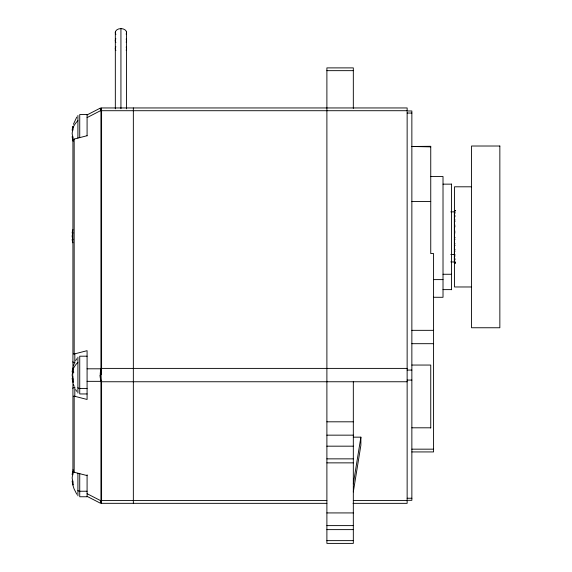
<?xml version="1.0" encoding="UTF-8"?>
<svg xmlns="http://www.w3.org/2000/svg" width="572" height="572" viewBox="0 0 572 572"><rect width="100%" height="100%" fill="white"/><g stroke="black" fill="none" stroke-linecap="round" stroke-linejoin="round"><path stroke-width="0.86" d="M72.151 136.594A30.202 21.25 -8.1 0 0 73.102 140.483A28.664 16.888 -43.2 0 1 73.102 137.437A30.202 21.25 8.1 0 1 72.151 133.412A30.202 21.25 -8.1 0 1 73.102 129.379L73.102 126.34A30.202 21.25 8.1 0 0 72.151 130.23M72.151 378.256A30.202 21.25 -8.1 0 0 73.102 382.146A28.664 16.888 -43.2 0 1 73.102 379.1A30.202 21.25 8.1 0 1 72.151 375.075A30.202 21.25 -8.1 0 1 73.102 371.049L73.102 368.003A30.202 21.25 8.1 0 0 72.151 371.893L73.852 372.136M72.151 481.059A30.202 21.25 -8.1 0 0 73.102 484.956A28.664 16.888 -43.2 0 1 73.102 481.91A30.202 21.25 8.1 0 1 72.151 477.885A30.202 21.25 -8.1 0 1 73.102 473.852L73.102 470.806A30.202 21.25 8.1 0 0 72.151 474.703M101.087 374.646L101.087 374.538A9.374 1.752 90 0 1 101.566 368.883M353.324 483.891L360.882 437.158L353.324 437.158M353.324 491.899L360.882 445.173L360.882 437.158M101.101 503.267L101.201 502.759M101.523 501.101L101.094 503.324L326.891 503.346M353.06 503.346L407.142 503.346L407.142 107.951L101.087 107.951L101.551 110.332A3.94 2.538 -32.8 0 1 101.587 110.711L101.587 368.397A3.94 2.538 -32.8 0 1 101.551 368.804A9.345 1.787 90 0 0 101.544 381.36A3.94 2.538 32.8 0 1 101.587 381.753L101.587 500.579A3.94 2.538 32.8 0 1 101.551 500.958L101.223 502.645M100.222 375.396L100.229 375.611A9.374 2.653 90 0 0 100.886 381.388A2.617 1.737 27.2 0 1 100.937 381.667L100.937 500.5A2.617 1.737 27.2 0 1 100.901 500.8L100.229 503.117L87.087 496.374M100.422 502.452L100.865 500.943M73.373 124.346L76.77 117.096M73.373 366.008L74.038 364.121M75.74 360.489L76.77 358.766M454.347 217.482L455.069 216.502M454.347 222.079L455.069 221.121M454.347 214.007L455.069 213.063M454.347 227.542L455.069 226.655M455.069 211.018L454.347 211.862L450.779 211.869M455.069 210.575L454.347 211.361L455.069 210.732M454.347 233.548L455.069 232.783M455.069 210.467L454.347 211.175L454.347 262.591L455.069 263.306M454.347 239.739L455.069 239.153M454.347 212.841L455.069 212.412M454.347 245.774L455.069 245.388M87.087 114.915L100.222 108.158L100.822 110.21M87.087 117.596L100.901 110.489A1.888 1.394 -13.6 0 1 101.551 110.332M454.347 215.723L455.069 215.515M87.087 135.721L74.818 138.882A2.124 1.409 -27.2 0 0 74.167 139.125L74.167 353.925L73.309 353.925M74.167 353.925A2.124 1.409 -27.2 0 0 74.818 353.839L87.087 350.679L87.087 399.471L74.818 396.31A2.124 1.409 27.2 0 0 74.167 396.224L73.309 396.224M454.347 251.287L455.069 251.137M326.891 70.656L353.324 70.656M407.142 110.711L101.587 110.711A1.888 1.337 0 0 0 100.937 110.796L100.937 368.482A2.617 1.737 -27.2 0 1 100.901 368.804L87.087 368.804M408.322 110.975L411.861 110.975L411.861 500.314L408.322 500.314M407.142 113.049L411.861 113.049M430.745 176.505L443.014 176.505L443.014 297.297L433.376 297.268M443.014 184.148L451.515 184.148M471.528 186.801L454.533 186.801L454.533 286.972L471.528 286.972M411.861 201.494L430.745 201.494M450.779 254.49L454.347 254.49M450.779 261.897L454.447 262.026M443.014 274.267L451.515 274.267M433.376 279.608L443.014 279.608M443.014 289.618L451.515 289.618M411.861 330.337L433.576 330.337M411.861 343.686L433.576 343.686M87.087 356.192L79.73 356.199L79.73 393.951L87.087 393.958M411.861 365.05L430.745 365.05L430.745 428.028M407.142 368.397L101.587 368.397A1.888 1.337 0 0 0 100.937 368.482M407.142 370.07L411.861 370.07M407.142 380.08L411.861 380.08M87.087 381.345L100.901 381.345A1.888 1.237 -12.2 0 0 101.551 381.345M407.142 381.753L101.587 381.753A1.888 1.337 0 0 1 100.937 381.667M87.087 388.424L79.73 388.424A2.267 1.602 0 0 1 77.906 387.78M326.891 421.807L353.324 421.807M411.861 427.806L430.745 427.806M326.891 435.156L353.324 435.156M326.891 446.174L353.324 446.174M411.861 449.17L433.576 449.17M411.861 451.93L433.576 451.93L433.576 253.568L430.745 253.568L430.745 146.303L411.861 146.482L430.745 146.868M326.891 458.858L353.324 458.858M326.891 462.862L353.324 462.862M87.087 491.234L79.73 491.234A2.267 1.602 0 0 1 77.906 490.583M407.142 498.241L411.861 498.241M326.891 500.579L101.587 500.579A1.888 1.337 0 0 1 100.937 500.5M353.324 500.579L407.142 500.579M326.891 512.927L353.324 512.927M326.891 525.611L353.324 525.611M326.891 529.622L353.324 529.622M326.891 540.633L353.324 540.633M455.069 219.862L454.347 219.834M455.069 256.049L454.347 255.97M87.087 475.575L74.818 472.415A2.124 1.409 27.2 0 1 74.167 472.165L74.167 396.224M455.069 225.196L454.347 224.932M455.069 259.845L454.347 259.538M87.087 493.693L100.901 500.8A1.888 1.394 13.6 0 0 101.551 500.958M455.069 231.21L454.347 230.723M455.069 262.312L454.347 261.79M455.069 263.041L454.347 262.412L455.069 263.199M455.069 237.552L454.347 236.88M455.069 243.851L454.347 243.028M455.069 262.755L454.654 262.269M455.069 261.826L454.347 260.925M455.069 249.757L454.347 248.827M455.069 259.009L454.347 258.043M455.069 254.905L454.347 253.932M75.74 389.661L76.77 391.384M76.77 494.194L74.038 488.838L72.837 485.013M73.373 384.141L74.038 386.028M100.243 108.23L100.393 108.73M100.422 108.837L100.901 110.489A2.617 1.737 -27.2 0 1 100.937 110.796M101.223 108.644L101.466 109.924M101.201 108.53L101.108 108.072M73.102 140.483L73.052 139.84M73.102 382.146L73.073 381.781M100.222 375.289L100.222 375.504M451.515 184.027L451.515 289.747M353.324 108.365L353.324 67.896L326.891 67.889L326.891 543.393L353.324 543.4L353.324 381.753M133.347 107.951L133.347 503.339M126.548 32.032L126.548 108.837M120.935 28.6L120.935 108.709M115.33 32.032L115.33 108.837M87.087 135.821L87.087 114.529L79.73 114.529L79.73 137.18M87.087 474.789L87.087 496.761L79.73 496.761L79.73 473.437M77.906 115.458L77.906 138.059M77.906 357.121L77.906 393.028M77.906 473.23L77.906 495.831M74.818 353.839L74.818 363.056M74.818 396.31L74.818 387.094A1.888 1.337 0 0 0 72.93 388.424M72.93 141.634L72.93 374.217M72.93 375.783L72.93 469.655M74.11 472.243A2.824 2.824 0 0 1 73.044 469.669M74.675 363.056A1.888 1.337 0 0 1 72.93 361.726M73.044 141.62A2.824 2.824 0 0 1 74.11 139.046M100.908 381.331A9.352 2.617 90 0 1 100.929 368.661M100.901 368.804A1.888 1.237 12.2 0 1 101.551 368.804M73.037 472.3A30.209 21.364 0 0 1 73.581 471.035M73.087 470.992A28.664 16.888 43.2 0 1 73.102 470.806M73.037 127.828A30.209 21.364 0 0 1 77.906 120.706M73.073 126.705A28.664 16.888 43.2 0 1 73.102 126.34M73.037 369.491A30.209 21.364 0 0 1 77.906 362.369M73.052 368.74A28.664 16.888 43.2 0 1 73.102 368.003M72.923 239.747A30.202 21.25 8.1 0 1 72.151 236.215A30.202 21.25 -8.1 0 1 72.923 232.69M72.151 233.04A30.202 21.25 8.1 0 1 72.923 229.622M72.923 242.814A30.202 21.25 -8.1 0 1 72.151 239.396M115.901 34.434A5.663 4.004 0 0 1 120.735 28.6A5.663 4.004 0 0 1 126.155 34.17M126.155 39.053A5.663 4.004 0 0 1 126.155 42.185M115.901 42.45A5.663 4.004 0 0 1 115.901 38.782M126.155 47.061A5.663 4.004 0 0 1 126.155 50.193M115.901 50.458A5.663 4.004 0 0 1 115.901 46.797M499.849 146.017L471.528 146.017L471.528 327.756L499.849 327.756L499.849 146.017"/></g></svg>
